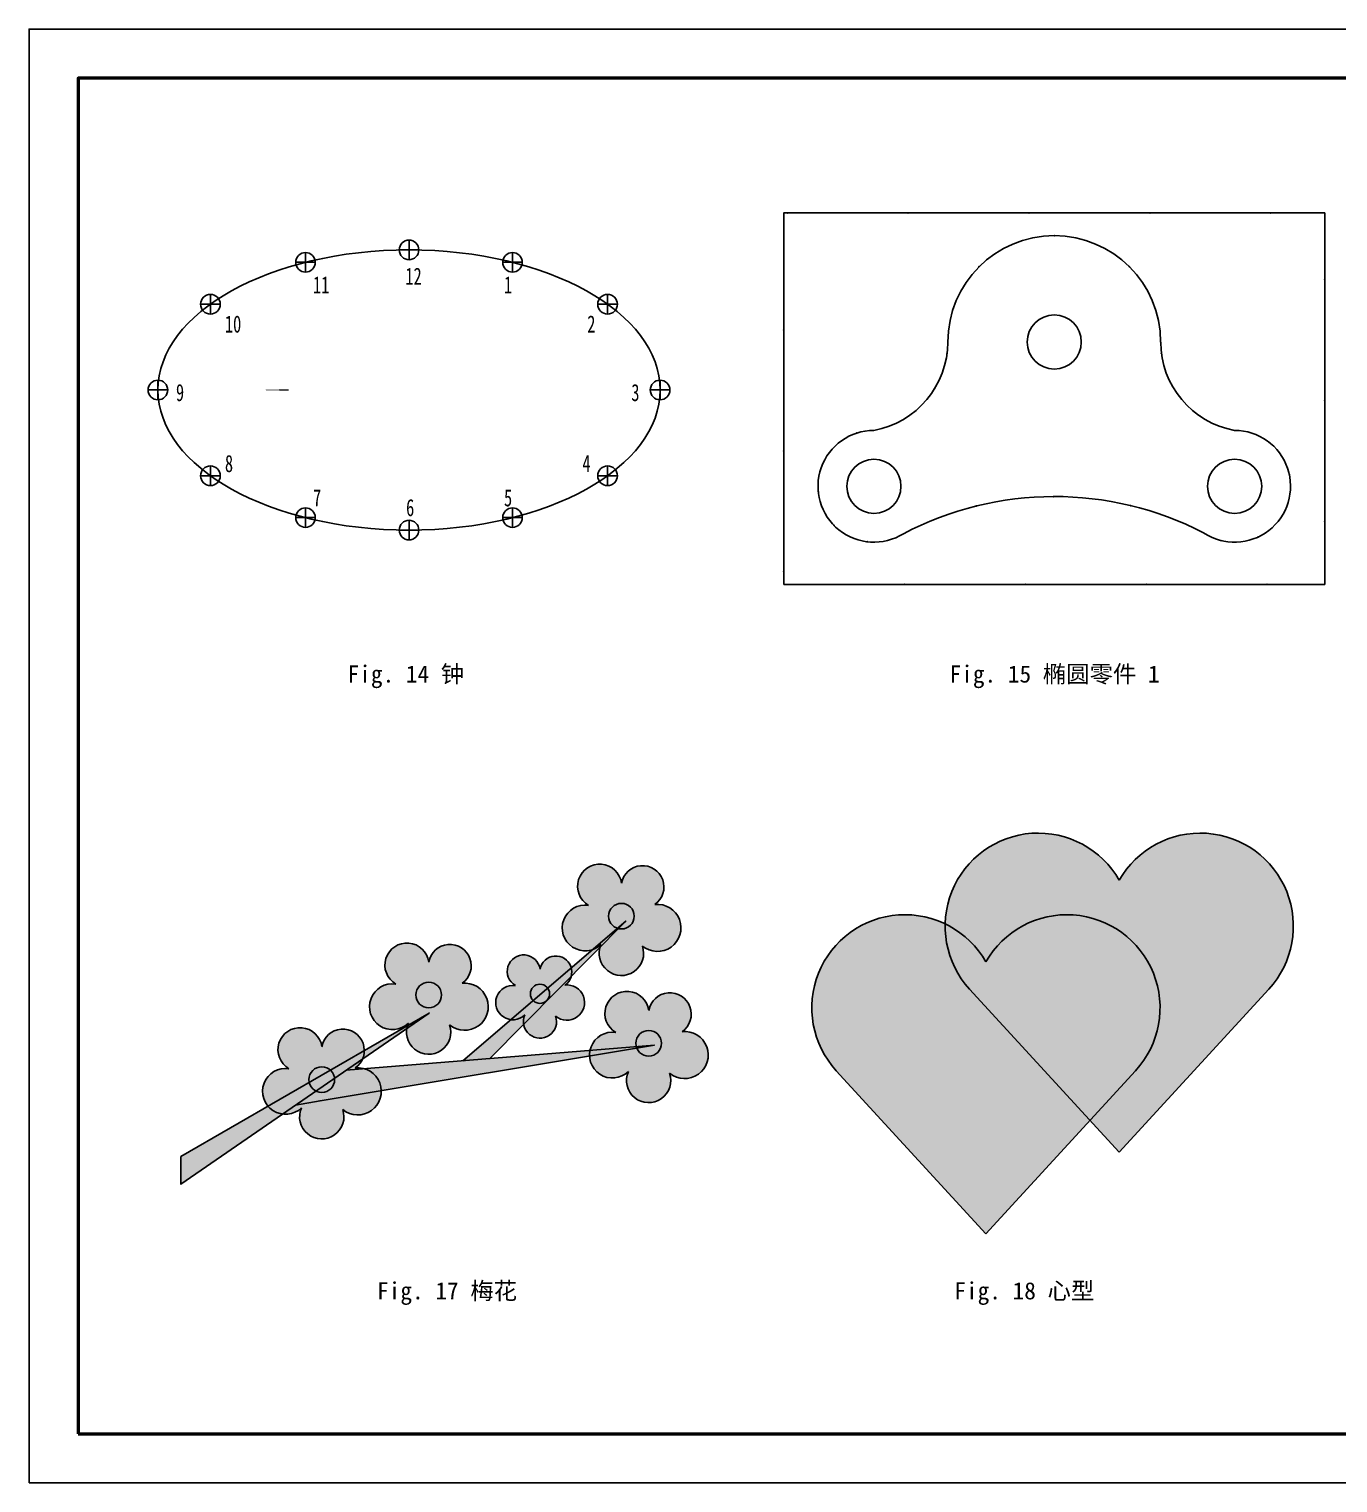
# Model space of a CAD drawing. Header units: millimetres. Extents: x 0 to 420, y 0 to 297.
# Drawn here: x 0 to 267.3, y 0 to 297 of the extents above; entities that cross this region are included whole.
import ezdxf

# ---------------------------------------------------------------- set-up
doc = ezdxf.new("R2010")
doc.units = ezdxf.units.MM
doc.styles.add('Annotative', font='simfang.ttf', dxfattribs={"width": 0.7})
doc.styles.add('大字', font='simfang.ttf', dxfattribs={"width": 0.7})

# ---------------------------------------------------------------- blocks, each defined once
blk = doc.blocks.new('钟表点')
for p, q in [((-2, 0), (2, 0)), ((0, 0), (0, 2)), ((0, 2), (0, -2)), ((2, 0), (0, 0))]:
    blk.add_line(p, q)
blk.add_circle((0, 0), 2)

msp = doc.modelspace()

# ---------------------------------------------------------------- hatches: boundary and pattern name
h = msp.add_hatch(color=1)
h.dxf.hatch_style = 1
h.paths.add_polyline_path([(222.66, 67.54), (253.22, 100.88, 1.120072), (222.66, 123.11, 1.120072), (192.09, 100.88)])
h = msp.add_hatch(color=1)
h.dxf.hatch_style = 1
h.paths.add_polyline_path([(114.26, 118, 1.608057), (116.83, 110.01, 1.466746), (125.26, 109.68, 1.509778), (127.82, 118.15, 1.491288), (121, 122.51, 1.594215)])
h.paths.add_polyline_path([(123.59, 115.78, -1), (118.36, 115.78, -1)], flags=16)
h = msp.add_hatch(color=2)
h.dxf.hatch_style = 1
h.paths.add_polyline_path([(118.36, 115.78, 1), (123.59, 115.78, 1)])
h = msp.add_hatch(color=1)
h.dxf.hatch_style = 1
h.paths.add_polyline_path([(195.43, 50.86), (225.99, 84.21, 1.120072), (195.43, 106.44, 1.120072), (164.86, 84.21)])
h = msp.add_hatch(color=37)
h.dxf.hatch_style = 1
h.paths.add_polyline_path([(81.73, 95.98), (31, 66.69), (31, 61)])
h.paths.add_polyline_path([(127.73, 89.45), (64.77, 84.29), (54.4, 77.14), (59.45, 78.07)])
h.paths.add_polyline_path([(121.88, 114.79), (88.56, 86.24), (94.08, 86.69)])
h = msp.add_hatch(color=1)
h.dxf.hatch_style = 1
h.paths.add_polyline_path([(74.9, 101.91, 1.608057), (77.47, 93.92, 1.466746), (85.89, 93.59, 1.509778), (88.46, 102.06, 1.491288), (81.64, 106.42, 1.594215)])
h.paths.add_polyline_path([(84.23, 99.68, -1), (79, 99.68, -1)], flags=16)
h = msp.add_hatch(color=1)
h.dxf.hatch_style = 1
h.paths.add_polyline_path([(99.31, 101.59, 1.608057), (101.23, 95.61, 1.466746), (107.54, 95.36, 1.509778), (109.46, 101.7, 1.491288), (104.36, 104.96, 1.594215)])
h.paths.add_polyline_path([(106.3, 99.92, -1), (102.38, 99.92, -1)], flags=16)
h = msp.add_hatch(color=2)
h.dxf.hatch_style = 1
h.paths.add_polyline_path([(79, 99.68, 1), (84.23, 99.68, 1)])
h = msp.add_hatch(color=2)
h.dxf.hatch_style = 1
h.paths.add_polyline_path([(102.38, 99.92, 1), (106.3, 99.92, 1)])
h = msp.add_hatch(color=1)
h.dxf.hatch_style = 1
h.paths.add_polyline_path([(119.82, 92.03, 1.608057), (122.39, 84.04, 1.466746), (130.82, 83.71, 1.509778), (133.38, 92.18, 1.491288), (126.57, 96.54, 1.594215)])
h.paths.add_polyline_path([(129.16, 89.81, -1), (123.93, 89.81, -1)], flags=16)
h = msp.add_hatch(color=1)
h.dxf.hatch_style = 1
h.paths.add_polyline_path([(53.06, 84.61, 1.608057), (55.63, 76.62, 1.466746), (64.05, 76.3, 1.509778), (66.62, 84.77, 1.491288), (59.8, 89.12, 1.594215)])
h.paths.add_polyline_path([(62.39, 82.39, -1), (57.16, 82.39, -1)], flags=16)
h = msp.add_hatch(color=2)
h.dxf.hatch_style = 1
h.paths.add_polyline_path([(123.93, 89.81, 1), (129.16, 89.81, 1)])
h = msp.add_hatch(color=2)
h.dxf.hatch_style = 1
h.paths.add_polyline_path([(57.16, 82.39, 1), (62.39, 82.39, 1)])

# ---------------------------------------------------------------- linework, layer by layer
at = {"color": 1}
msp.add_lwpolyline([(0, 0), (420, 0), (420, 297), (0, 297), (0, 0)], dxfattribs=at)
at = {"lineweight": 50}
msp.add_lwpolyline([(10, 10), (410, 10), (410, 287), (10, 287), (10, 10)], dxfattribs=at)
msp.add_lwpolyline([(154.13, 183.56), (264.64, 183.56), (264.64, 259.44), (154.13, 259.44)], close=True)
for points, format in [([(77.6, 223.27, 0, 0, 0), (83.16, 232.91, 0.3, 0, 0), (84.96, 236.02, 0, 0, 0)], "xyseb"), ([(77.6, 223.27, 0, 0, 0), (53, 223.27, 0.3, 0, 0), (47, 223.27, 0, 0, 0)], "xyseb"), ([(222.66, 67.54), (192.09, 100.88, -1.120072), (222.66, 123.11, 0.175017)], "xyb"), ([(222.66, 67.54), (253.22, 100.88, 1.120072), (222.66, 123.11, -0.175017)], "xyb"), ([(195.43, 50.86), (164.86, 84.21, -1.120072), (195.43, 106.44, 0.175017)], "xyb"), ([(195.43, 50.86), (225.99, 84.21, 1.120072), (195.43, 106.44, -0.175017)], "xyb")]:
    msp.add_lwpolyline(points, format=format)
at = {"color": 37}
for points in [[(88.56, 86.24), (121.88, 114.79), (94.08, 86.69)], [(31, 66.69), (81.73, 95.98), (31, 61), (31, 66.69)], [(64.77, 84.29), (127.73, 89.45), (59.45, 78.07), (54.4, 77.14)]]:
    msp.add_lwpolyline(points, dxfattribs=at)
for centre in [(209.38, 233.07), (172.55, 203.6), (246.22, 203.6)]:
    msp.add_circle(centre, 5.53)
at = {"color": 2}
for centre, radius in [((120.98, 115.78), 2.62), ((81.62, 99.68), 2.62), ((104.34, 99.92), 1.96), ((126.55, 89.81), 2.62), ((59.78, 82.39), 2.62)]:
    msp.add_circle(centre, radius, dxfattribs=at)
for centre, radius, start, end in [((209.38, 233.07), 21.73, 0, 180), ((169.23, 233.14), 18.42, 280.3694, 359.7898), ((249.54, 233.14), 18.42, 180.2102, 259.6306), ((172.55, 203.6), 11.42, 90, 301.9309), ((246.22, 203.6), 11.42, 236.3365, 90), ((209.42, 135.2), 66.31, 62.6404, 117.7092)]:
    msp.add_arc(centre, radius, start, end)
at = {"color": 1}
for centre, radius, start, end in [((116.54, 121.88), 4.51, 7.978, 239.5831), ((125.3, 121.73), 4.37, 305.0961, 169.7189), ((113.57, 113.37), 4.68, 81.5831, 314.0784), ((128.33, 113.38), 4.81, 230.2093, 96.1355), ((77.18, 105.79), 4.51, 7.978, 239.5831), ((85.94, 105.64), 4.37, 305.0961, 169.7189), ((120.98, 108.19), 4.53, 156.364, 19.2223), ((101.02, 104.5), 3.37, 7.978, 239.5831), ((107.58, 104.38), 3.27, 305.0961, 169.7189), ((74.21, 97.28), 4.68, 81.5831, 314.0784), ((88.97, 97.28), 4.81, 230.2093, 96.1355), ((98.8, 98.12), 3.5, 81.5831, 314.0784), ((109.84, 98.13), 3.6, 230.2093, 96.1355), ((122.11, 95.92), 4.51, 7.978, 239.5831), ((130.87, 95.76), 4.37, 305.0961, 169.7189), ((104.34, 94.25), 3.39, 156.364, 19.2223), ((55.34, 88.5), 4.51, 7.978, 239.5831), ((64.1, 88.34), 4.37, 305.0961, 169.7189), ((81.62, 92.1), 4.53, 156.364, 19.2223), ((119.14, 87.4), 4.68, 81.5831, 314.0784), ((133.9, 87.41), 4.81, 230.2093, 96.1355), ((52.37, 79.98), 4.68, 81.5831, 314.0784), ((67.13, 79.99), 4.81, 230.2093, 96.1355), ((126.55, 82.22), 4.53, 156.364, 19.2223), ((59.78, 74.8), 4.53, 156.364, 19.2223)]:
    msp.add_arc(centre, radius, start, end, dxfattribs=at)
msp.add_ellipse((77.6, 223.27), major_axis=(51.29, 0), ratio=0.558013)
for p in [(154.86, 259.44), (179.54, 259.44), (204.23, 259.44), (204.23, 259.44), (228.91, 259.44), (253.59, 259.44), (209.38, 254.8), (209.38, 254.8), (77.6, 251.89), (56.46, 249.35), (98.73, 249.35), (194.01, 248.44), (194.01, 248.44), (224.75, 248.44), (224.75, 248.44), (264.64, 245.81), (37.04, 240.79), (118.15, 240.79), (154.13, 235.5), (187.49, 230.75), (231.27, 230.75), (26.31, 223.27), (128.88, 223.27), (184.93, 223.51), (233.83, 223.51), (264.64, 221.13), (179.65, 217.94), (239.12, 217.94), (169.04, 214.47), (253.38, 212.5), (154.13, 210.82), (163, 209.87), (37.04, 205.75), (118.15, 205.75), (257.37, 206.04), (161.18, 202.5), (193.44, 199.56), (209.21, 201.51), (225, 199.65), (56.46, 197.2), (98.73, 197.2), (256.45, 198.51), (264.64, 196.45), (77.6, 194.65), (164.37, 195.62), (251, 193.23), (171.18, 192.26), (243.44, 192.52), (154.13, 186.14), (178.81, 183.56), (203.49, 183.56), (228.17, 183.56), (252.85, 183.56)]:
    msp.add_point(p)

# ---------------------------------------------------------------- block references
for p in [(77.6, 251.89), (56.46, 249.35), (98.73, 249.35), (37.04, 240.79), (118.15, 240.79), (26.31, 223.27), (128.88, 223.27), (37.04, 205.75), (118.15, 205.75), (56.46, 197.2), (98.73, 197.2), (77.6, 194.65)]:
    msp.add_blockref('钟表点', p)

# ---------------------------------------------------------------- texts
at = {"char_height": 3.5, "attachment_point": 1, "style": '大字'}
for s, insert in [('12', (76.85, 248.26)), ('11', (58, 246.5)), ('1', (97, 246.5)), ('10', (40, 238.5)), ('2', (114, 238.5)), ('9', (30, 224.5)), ('3', (123, 224.5)), ('8', (40, 210)), ('4', (113, 210)), ('7', (58, 203)), ('5', (97, 203)), ('6', (77, 201))]:
    msp.add_mtext_dynamic_manual_height_columns(s, width=5.0579, gutter_width=12.5, heights=[0], dxfattribs=dict(at, insert=insert))
at = {"char_height": 3.5, "attachment_point": 1, "style": 'Annotative'}
for s, insert in [('{\\W1;Fig. 14 钟 }', (65.05, 167)), ('{\\W1;Fig. 15 椭圆零件 1}', (188, 167)), ('{\\W1;Fig. 17 梅花}', (71.07, 41)), ('{\\W1;Fig. 18 心型}', (188.97, 41))]:
    msp.add_mtext(s, dxfattribs=dict(at, insert=insert))

doc.saveas('drawing.dxf')
